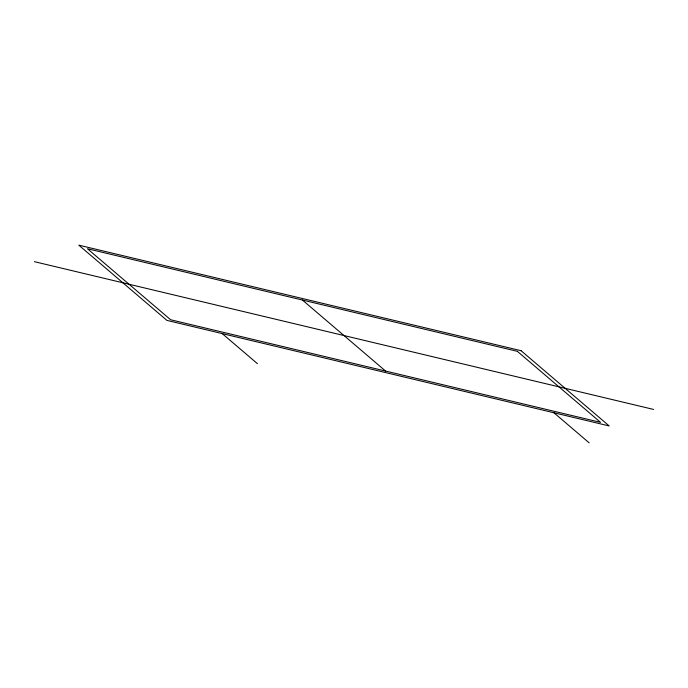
<?xml version="1.0" encoding="UTF-8"?>
<svg xmlns="http://www.w3.org/2000/svg" width="688" height="688" viewBox="0 0 688 688"><rect width="100%" height="100%" fill="white"/><g stroke="black" fill="none" stroke-linecap="round" stroke-linejoin="round"><path stroke-width="1.03" d="M34.4 261.664L653.6 409.437M553.917 412.748L589.16 442.848M302.41 300.037L385.59 371.064M222.198 333.585L257.45 363.685M521.083 350.708L78.802 245.152L166.917 320.393L609.198 425.949L521.083 350.708M517.359 351.336L87.453 248.738L170.641 319.765L600.547 422.363L517.359 351.336"/></g></svg>
